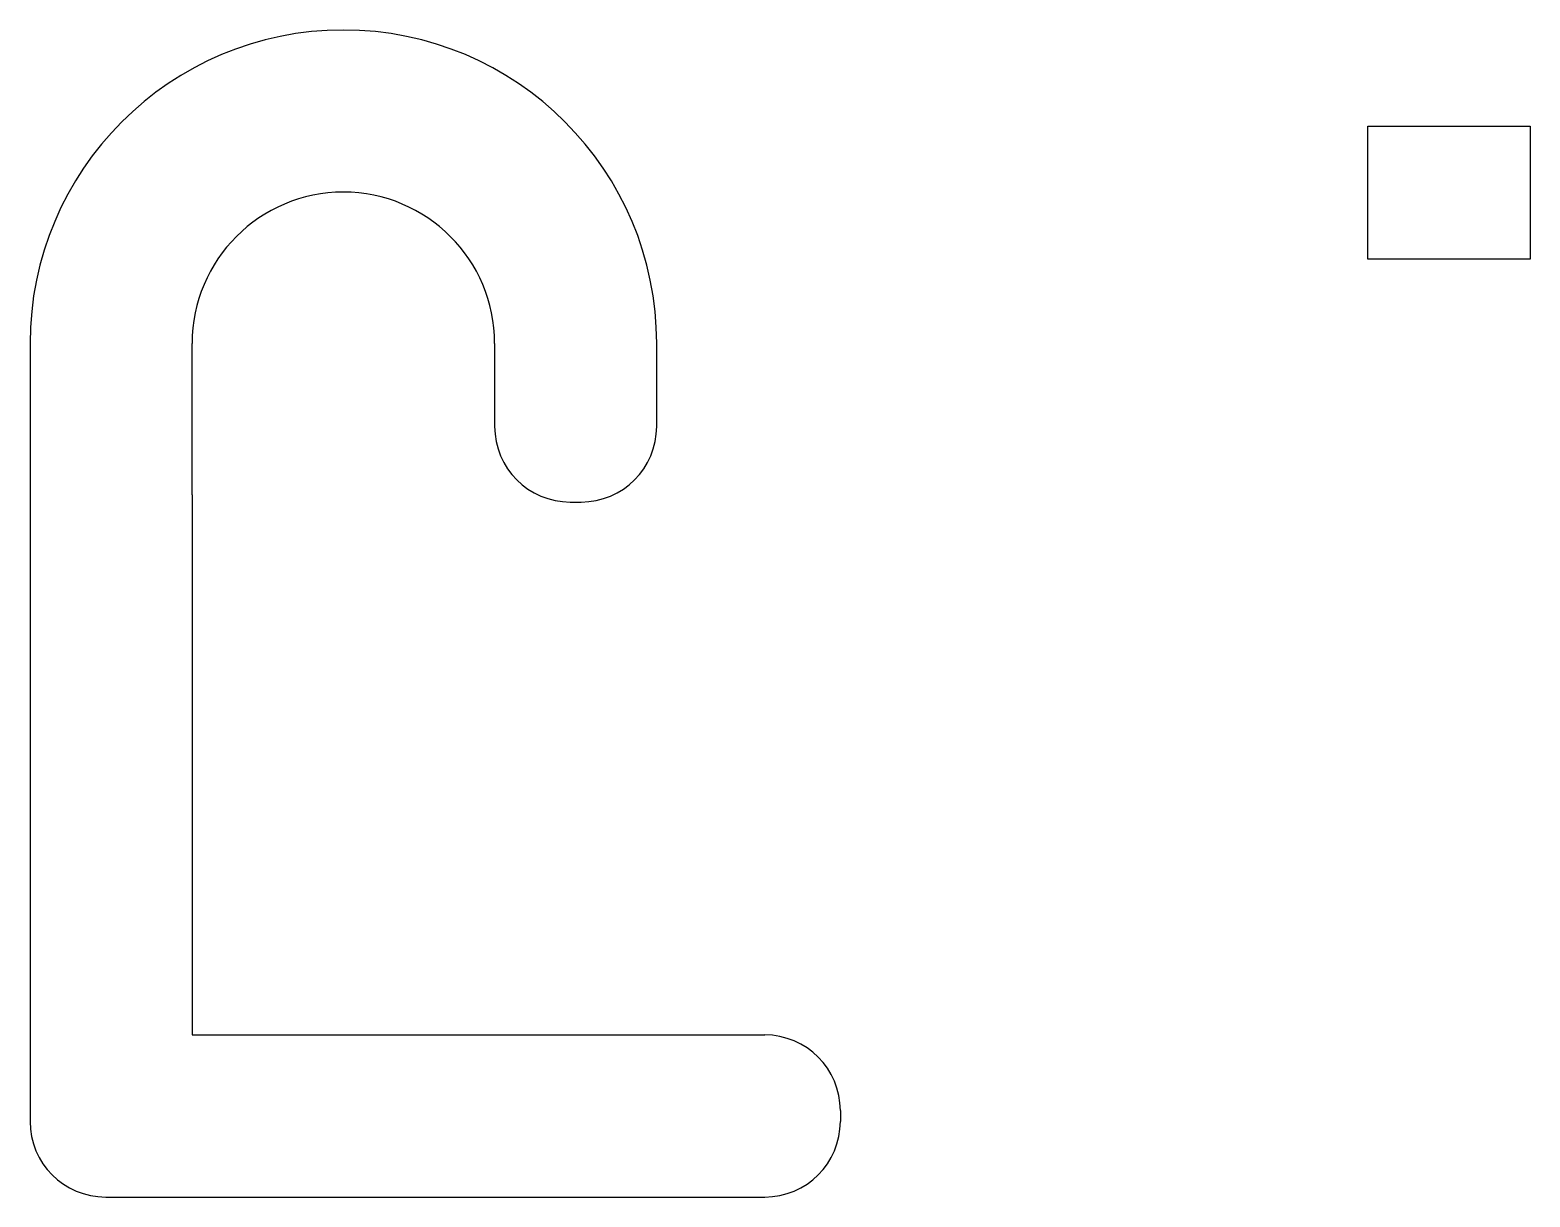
# Model space of a CAD drawing. Header units: millimetres. Extents: x 1620 to 1759, y 1726 to 1834.
import ezdxf

# ---------------------------------------------------------------- set-up
doc = ezdxf.new("R2010")
doc.units = ezdxf.units.MM

msp = doc.modelspace()

# ---------------------------------------------------------------- linework, layer by layer
for p, q in [((1620.22, 1804.67), (1620.22, 1732.67)), ((1635.22, 1790.67), (1635.22, 1804.67)), ((1663.22, 1804.67), (1663.22, 1796.99)), ((1678.22, 1796.99), (1678.22, 1804.67)), ((1635.22, 1790.67), (1635.22, 1740.67)), ((1670.22, 1789.99), (1671.22, 1789.99)), ((1635.22, 1740.67), (1688.22, 1740.67)), ((1695.22, 1733.67), (1695.22, 1732.67)), ((1627.22, 1725.67), (1688.22, 1725.67))]:
    msp.add_line(p, q)
msp.add_lwpolyline([(1744.05, 1824.76), (1759.05, 1824.76), (1759.05, 1812.46), (1744.05, 1812.46)], close=True)
for centre, radius, start, end in [((1649.22, 1804.67), 29, 0, 180), ((1649.22, 1804.67), 14, 0, 180), ((1670.22, 1796.99), 7, 180, 270), ((1671.22, 1796.99), 7, 270, 0), ((1688.22, 1733.67), 7, 0, 90), ((1627.22, 1732.67), 7, 180, 270), ((1688.22, 1732.67), 7, 270, 0)]:
    msp.add_arc(centre, radius, start, end)

doc.saveas('drawing.dxf')
